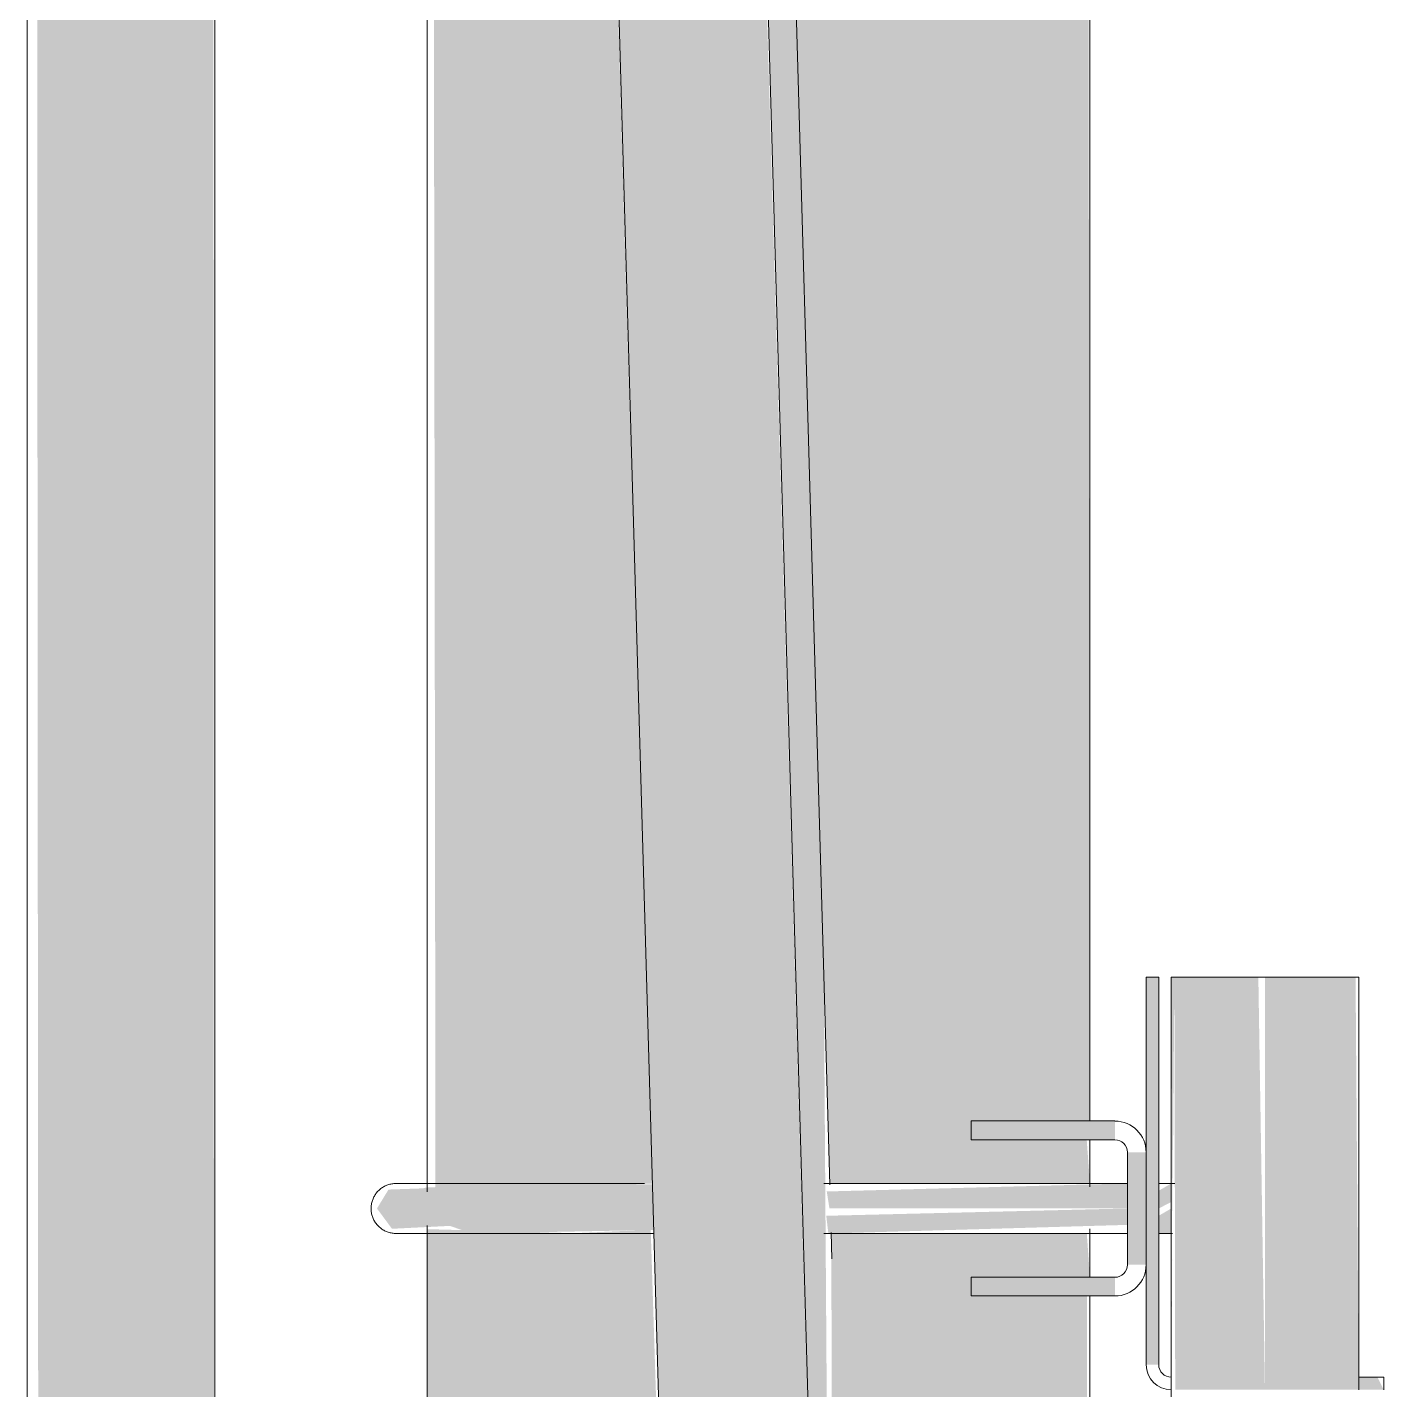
# Model space of a CAD drawing. Header units: inches. Extents: x 21380 to 98133, y -290 to 853.
# Drawn here: x 31590.61 to 31604.17, y 160.19 to 173.81 of the extents above; entities that cross this region are included whole.
import ezdxf

# ---------------------------------------------------------------- set-up
doc = ezdxf.new("R2010")
doc.units = ezdxf.units.IN
doc.header["$MEASUREMENT"] = 0
doc.layers.add('Q-SPCQ', color=91, linetype='Continuous', lineweight=9)

# ---------------------------------------------------------------- blocks, each defined once
blk = doc.blocks.new('Basketball_Backstop-Performance_Sports_Systems-3103-Ceiling_Hung - 27_-0_ to 27_-11 7_8_-652462-Building Section - North_South looking East _ Fitness Center')
at = {"layer": 'Q-SPCQ'}
h = blk.add_hatch(color=256, dxfattribs=at)
h.paths.add_polyline_path([(21241.938, 116), (21242.428, 116), (21242.408, 119.783), (21239.38, 119.813), (21239.226, 119.814), (21239.115, 119.793), (21239.115, 116), (21241.642, 116)], flags=0)
h.paths.add_polyline_path([(21241.938, 120), (21242.428, 120.125), (21242.406, 120.169), (21242.117, 120.065)], flags=0)
h.paths.add_polyline_path([(21242.428, 119.823), (21242.407, 119.938), (21242.284, 119.875), (21242.408, 119.83)], flags=0)
h.paths.add_polyline_path([(21239.354, 120.172), (21240.34, 120.211), (21241.938, 120.213), (21242.428, 120.25), (21242.362, 128.75), (21239.115, 128.75), (21239.115, 128.312), (21239.803, 128.312), (21239.803, 128.125), (21239.115, 128.125), (21239.115, 120.206), (21239.397, 120.189)], flags=0)
h.paths.add_polyline_path([(21239.115, 129.25), (21242.428, 129.25), (21242.428, 135.471), (21239.38, 135.501), (21239.215, 135.5), (21239.115, 135.48), (21239.115, 129.875), (21239.803, 129.875), (21239.803, 129.687), (21239.115, 129.687)], flags=0)
h.paths.add_polyline_path([(21242.428, 135.511), (21242.428, 135.623), (21242.117, 135.623), (21242.326, 135.547)], flags=0)
h.paths.add_polyline_path([(21241.938, 135.687), (21242.428, 135.812), (21242.428, 135.864), (21242.117, 135.752)], flags=0)
h.paths.add_polyline_path([(21239.354, 135.86), (21240.34, 135.899), (21241.938, 135.901), (21242.428, 135.937), (21242.428, 152.543), (21241.642, 152.543), (21241.349, 161.787), (21240.582, 161.753), (21239.115, 161.793), (21239.115, 135.894), (21239.397, 135.876)], flags=0)
h.paths.add_polyline_path([(21239.354, 162.172), (21240.34, 162.211), (21241.365, 162.249), (21239.559, 224.125), (21239.115, 224.125), (21239.197, 162.214), (21239.397, 162.189)], flags=0)
h.paths.add_polyline_path([(21242.428, 187.186), (21242.428, 224.75), (21241.355, 224.75), (21242.382, 188.789)], flags=0)
h.paths.add_polyline_path([(21239.593, 224.312), (21239.559, 224.75), (21239.115, 224.75), (21239.154, 224.312), (21239.559, 224.312)], flags=0)
h.paths.add_polyline_path([(21239.47, 225.25), (21239.566, 225.25), (21239.47, 225.687), (21239.115, 225.687), (21239.154, 225.25), (21239.34, 225.25)], flags=0)
h.paths.add_polyline_path([(21242.428, 225.25), (21242.428, 281.375), (21240.294, 281.375), (21240.294, 280.937), (21239.864, 280.918), (21239.871, 276.701), (21241.341, 225.25), (21241.861, 225.25)], flags=0)
h.paths.add_polyline_path([(21239.47, 225.875), (21239.548, 225.875), (21239.115, 241.022), (21239.153, 225.875), (21239.339, 225.875)], flags=0)
h = blk.add_hatch(color=256, dxfattribs=at)
h.paths.add_polyline_path([(21244.77, 116), (21245.74, 116), (21245.738, 119.125), (21245.053, 119.125), (21245.053, 119.312), (21245.74, 119.312), (21245.738, 119.75), (21242.428, 119.75), (21242.428, 116), (21244.084, 116)], flags=0)
h.paths.add_polyline_path([(21245.297, 120.25), (21245.74, 120.25), (21245.737, 120.687), (21245.053, 120.687), (21245.053, 120.875), (21245.74, 120.875), (21245.732, 128.803), (21245.351, 128.769), (21245.07, 128.751), (21242.428, 128.75), (21242.428, 120.25), (21245.283, 120.25)], flags=0)
h.paths.add_polyline_path([(21242.428, 128.823), (21242.582, 128.956), (21242.428, 128.875)], flags=0)
h.paths.add_polyline_path([(21242.918, 129), (21242.428, 129.125), (21242.428, 129.065), (21242.582, 129.044)], flags=0)
h.paths.add_polyline_path([(21245.502, 129.172), (21245.627, 129.217), (21245.74, 129.25), (21245.727, 134.812), (21245.053, 134.812), (21245.053, 135), (21245.74, 135.065), (21245.727, 135.437), (21242.428, 135.437), (21242.428, 129.177), (21244.084, 129.232), (21245.367, 129.189)], flags=0)
h.paths.add_polyline_path([(21244.77, 135.937), (21245.74, 135.937), (21245.726, 136.375), (21245.053, 136.375), (21245.053, 136.562), (21245.74, 136.562), (21245.71, 161.125), (21245.053, 161.125), (21245.053, 161.312), (21245.74, 161.312), (21245.709, 161.75), (21243.154, 161.75), (21243.161, 159.485), (21243.096, 152.543), (21242.428, 152.543), (21242.428, 135.937), (21244.687, 135.937)], flags=0)
h.paths.add_polyline_path([(21243.14, 162.25), (21245.74, 162.25), (21245.708, 162.687), (21245.053, 162.687), (21245.053, 162.875), (21245.74, 162.875), (21245.666, 224.81), (21245.351, 224.769), (21245.07, 224.751), (21242.428, 224.75), (21242.428, 187.186), (21243.136, 162.381)], flags=0)
h.paths.add_polyline_path([(21242.428, 224.823), (21242.582, 224.956), (21242.428, 224.875)], flags=0)
h.paths.add_polyline_path([(21242.918, 225), (21242.428, 225.125), (21242.428, 225.065), (21242.72, 225.026)], flags=0)
h.paths.add_polyline_path([(21245.502, 225.172), (21245.627, 225.217), (21245.74, 225.25), (21245.74, 281.375), (21242.428, 281.375), (21242.428, 225.177), (21244.084, 225.232), (21245.409, 225.184)], flags=0)
for points in [[(21242.582, 152.543), (21243.136, 152.543), (21239.428, 279.687), (21238.99, 279.687), (21238.99, 280.918), (21237.976, 280.918), (21241.642, 152.543)], [(21243.136, 152.543), (21243.161, 152.633), (21243.079, 164.369), (21239.71, 279.687), (21239.505, 279.687), (21243.077, 154.601)], [(21246.566, 162), (21246.567, 162), (21246.57, 162.437)], [(21238.743, 162), (21241.372, 162), (21241.365, 162.242), (21239.824, 162.23), (21239.115, 162.211), (21239.067, 162.201), (21238.727, 162.189), (21238.612, 162)], [(21239.557, 161.75), (21241.378, 161.785), (21241.372, 162), (21238.612, 162), (21238.762, 161.797), (21239.342, 161.826)], [(21246.563, 161.562), (21246.563, 161.562), (21246.566, 161.927)]]:
    blk.add_hatch(color=256, dxfattribs=at).paths.add_polyline_path(points, flags=0)
h = blk.add_hatch(color=256, dxfattribs=at)
h.paths.add_polyline_path([(21235.147, 128), (21235.178, 128), (21235.241, 130), (21236.053, 130), (21236.046, 130.75), (21235.115, 130.75), (21235.115, 128)], flags=0)
h.paths.add_polyline_path([(21236.053, 137.75), (21236.053, 224), (21235.178, 224), (21235.241, 137.75), (21236.029, 137.75)], flags=0)
h = blk.add_hatch(color=256, dxfattribs=at)
h.paths.add_polyline_path([(21236.291, 130), (21236.99, 130), (21236.956, 130.75), (21236.053, 130.75), (21236.053, 130)], flags=0)
h.paths.add_polyline_path([(21236.053, 137.75), (21236.99, 137.75), (21236.958, 224), (21236.053, 224), (21236.053, 139.949)], flags=0)
h = blk.add_hatch(color=256, dxfattribs=at)
h.paths.add_polyline_path([(21248.428, 160.188), (21248.678, 160.188), (21248.615, 160.313), (21248.428, 160.313)], flags=0)
h.paths.add_polyline_path([(21246.428, 160.438), (21246.428, 164.313), (21246.303, 164.313), (21246.303, 160.438)], flags=0)
h = blk.add_hatch(color=256, dxfattribs=at)
h.paths.add_polyline_path([(21246.553, 160.313), (21246.554, 160.313), (21246.563, 161.562)], flags=0)
h.paths.add_polyline_path([(21246.57, 162.437), (21246.57, 162.437), (21246.585, 164.313)], flags=0)
h = blk.add_hatch(color=256, dxfattribs=at)
h.paths.add_polyline_path([(21247.248, 123.063), (21247.49, 123.063), (21247.424, 147.188), (21246.553, 147.188), (21246.585, 123.063), (21247.227, 123.063)], flags=0)
h.paths.add_polyline_path([(21246.585, 164.313), (21246.553, 164.313), (21246.566, 161.927)], flags=0)
h.paths.add_polyline_path([(21247.27, 160.188), (21247.49, 160.188), (21247.424, 164.313), (21246.585, 164.313), (21246.593, 160.188), (21247.248, 160.188)], flags=0)
h = blk.add_hatch(color=256, dxfattribs=at)
h.paths.add_polyline_path([(21247.71, 123.063), (21248.428, 123.063), (21248.396, 147.188), (21247.49, 147.188), (21247.49, 123.063)], flags=0)
h.paths.add_polyline_path([(21247.49, 160.188), (21248.428, 160.188), (21248.396, 164.313), (21247.49, 164.313), (21247.49, 161.927)], flags=0)
h = blk.add_hatch(color=256, dxfattribs=at)
h.paths.add_polyline_path([(21245.99, 161.125), (21245.99, 161.312), (21245.053, 161.312), (21245.053, 161.125)], flags=0)
h.paths.add_polyline_path([(21246.115, 161.437), (21246.303, 161.437), (21246.303, 162.562), (21246.115, 162.562), (21246.115, 161.927)], flags=0)
h.paths.add_polyline_path([(21245.99, 162.687), (21245.99, 162.875), (21245.053, 162.875), (21245.053, 162.687)], flags=0)
h = blk.add_hatch(color=256, dxfattribs=at)
h.paths.add_polyline_path([(21246.428, 162), (21246.553, 162.065), (21246.553, 162.25), (21246.428, 162.177), (21246.428, 162.012)], flags=0)
h.paths.add_polyline_path([(21246.115, 162), (21246.115, 162.25), (21243.109, 162.17), (21243.136, 162)], flags=0)
h = blk.add_hatch(color=256, dxfattribs=at)
h.paths.add_polyline_path([(21243.136, 161.75), (21246.115, 161.836), (21246.115, 162), (21243.104, 161.927), (21243.125, 161.75)], flags=0)
h.paths.add_polyline_path([(21246.553, 161.75), (21246.553, 162), (21246.428, 161.927), (21246.428, 161.75)], flags=0)
for p, q in [((21237.976, 280.918), (21241.642, 152.543)), ((21243.136, 152.543), (21239.505, 279.687)), ((21243.14, 162.238), (21239.786, 279.687)), ((21235.115, 226), (21235.115, 128)), ((21245.74, 162.875), (21245.74, 224.83)), ((21239.115, 224.125), (21239.115, 162.168)), ((21236.99, 130), (21236.99, 224)), ((21246.428, 164.313), (21246.303, 164.313)), ((21246.303, 164.313), (21246.303, 160.438)), ((21246.428, 160.438), (21246.428, 164.313)), ((21246.553, 164.313), (21246.553, 118.813)), ((21246.553, 164.313), (21247.49, 164.313)), ((21247.49, 164.313), (21248.428, 164.313)), ((21248.428, 160.188), (21248.428, 164.313)), ((21244.553, 162.875), (21244.553, 162.687)), ((21244.668, 162.875), (21244.553, 162.875)), ((21244.553, 162.875), (21245.053, 162.875)), ((21244.553, 162.875), (21244.553, 162.687)), ((21245.06, 162.875), (21244.939, 162.875)), ((21245.99, 162.875), (21245.053, 162.875)), ((21245.053, 162.687), (21244.553, 162.687)), ((21244.553, 162.687), (21244.668, 162.687)), ((21244.939, 162.687), (21245.06, 162.687)), ((21245.053, 162.687), (21245.99, 162.687)), ((21245.74, 162.217), (21245.74, 162.687)), ((21246.115, 162.562), (21246.115, 161.437)), ((21246.115, 162.25), (21243.08, 162.25)), ((21246.589, 162.25), (21246.428, 162.25)), ((21239.115, 161.83), (21239.115, 135.856)), ((21243.08, 161.75), (21246.115, 161.75)), ((21243.161, 161.497), (21243.154, 161.759)), ((21245.74, 161.312), (21245.74, 161.796)), ((21246.428, 161.75), (21246.565, 161.75)), ((21244.553, 161.312), (21244.553, 161.125)), ((21244.668, 161.312), (21244.553, 161.312)), ((21244.553, 161.312), (21245.053, 161.312)), ((21244.553, 161.312), (21244.553, 161.125)), ((21245.06, 161.312), (21244.939, 161.312)), ((21245.053, 161.312), (21245.99, 161.312)), ((21245.053, 161.125), (21244.553, 161.125)), ((21244.553, 161.125), (21244.668, 161.125)), ((21244.939, 161.125), (21245.06, 161.125)), ((21245.99, 161.125), (21245.053, 161.125)), ((21245.74, 136.562), (21245.74, 161.125)), ((21246.553, 160.313), (21246.553, 160.188)), ((21246.553, 160.188), (21246.553, 160.313)), ((21248.678, 160.313), (21248.428, 160.313)), ((21248.428, 160.313), (21248.428, 160.188)), ((21248.678, 160.188), (21248.678, 160.313))]:
    blk.add_line(p, q, dxfattribs=at)
at = {"layer": 'Q-SPCQ', "flags": 128}
for points in [[(21238.553, 162), (21238.553, 162.01), (21238.554, 162.02), (21238.555, 162.03), (21238.556, 162.04), (21238.558, 162.05), (21238.56, 162.059), (21238.563, 162.069), (21238.566, 162.079), (21238.569, 162.088), (21238.573, 162.097), (21238.577, 162.106), (21238.581, 162.115), (21238.586, 162.124), (21238.591, 162.133), (21238.596, 162.141), (21238.602, 162.149), (21238.608, 162.157), (21238.615, 162.165), (21238.622, 162.172), (21238.629, 162.179), (21238.636, 162.186), (21238.644, 162.193), (21238.651, 162.199), (21238.659, 162.205), (21238.668, 162.21), (21238.676, 162.216), (21238.685, 162.22), (21238.694, 162.225), (21238.703, 162.229), (21238.712, 162.233), (21238.722, 162.236), (21238.731, 162.24), (21238.741, 162.242), (21238.751, 162.244), (21238.76, 162.246), (21238.77, 162.248), (21238.78, 162.249), (21238.79, 162.25), (21238.8, 162.25), (21238.803, 162.25)], [(21241.288, 162.25), (21241.151, 162.25), (21241.016, 162.25), (21240.884, 162.25), (21240.754, 162.25), (21240.627, 162.25), (21240.502, 162.25), (21240.381, 162.25), (21240.263, 162.25), (21240.148, 162.25), (21240.038, 162.25), (21239.93, 162.25), (21239.827, 162.25), (21239.728, 162.25), (21239.634, 162.25), (21239.544, 162.25), (21239.458, 162.25), (21239.377, 162.25), (21239.302, 162.25), (21239.231, 162.25), (21239.165, 162.25), (21239.104, 162.25), (21239.049, 162.25), (21238.999, 162.25), (21238.955, 162.25), (21238.916, 162.25), (21238.883, 162.25), (21238.856, 162.25), (21238.834, 162.25), (21238.818, 162.25), (21238.807, 162.25), (21238.803, 162.25), (21238.803, 162.25)], [(21238.803, 162.25), (21238.806, 162.25), (21238.814, 162.25), (21238.829, 162.25), (21238.849, 162.25), (21238.875, 162.25), (21238.907, 162.25), (21238.944, 162.25), (21238.987, 162.25), (21239.035, 162.25), (21239.089, 162.25)], [(21238.803, 161.75), (21238.793, 161.75), (21238.783, 161.751), (21238.773, 161.752), (21238.763, 161.753), (21238.753, 161.755), (21238.743, 161.757), (21238.734, 161.76), (21238.724, 161.763), (21238.715, 161.766), (21238.705, 161.77), (21238.696, 161.774), (21238.687, 161.778), (21238.679, 161.783), (21238.67, 161.788), (21238.662, 161.794), (21238.654, 161.799), (21238.646, 161.806), (21238.638, 161.812), (21238.631, 161.819), (21238.623, 161.826), (21238.617, 161.833), (21238.61, 161.841), (21238.604, 161.849), (21238.598, 161.857), (21238.592, 161.865), (21238.587, 161.873), (21238.582, 161.882), (21238.578, 161.891), (21238.574, 161.9), (21238.57, 161.909), (21238.566, 161.919), (21238.563, 161.928), (21238.561, 161.938), (21238.558, 161.948), (21238.556, 161.958), (21238.555, 161.967), (21238.554, 161.977), (21238.553, 161.987), (21238.553, 161.997), (21238.553, 162)], [(21239.104, 161.75), (21239.049, 161.75), (21238.999, 161.75), (21238.955, 161.75), (21238.916, 161.75), (21238.883, 161.75), (21238.856, 161.75), (21238.834, 161.75), (21238.818, 161.75), (21238.807, 161.75), (21238.803, 161.75), (21238.803, 161.75)], [(21238.803, 161.75), (21238.806, 161.75), (21238.814, 161.75), (21238.829, 161.75), (21238.849, 161.75), (21238.875, 161.75), (21238.907, 161.75), (21238.944, 161.75), (21238.987, 161.75), (21239.035, 161.75), (21239.089, 161.75), (21239.148, 161.75), (21239.212, 161.75), (21239.282, 161.75), (21239.357, 161.75), (21239.436, 161.75), (21239.52, 161.75), (21239.609, 161.75), (21239.703, 161.75), (21239.8, 161.75), (21239.902, 161.75), (21240.008, 161.75), (21240.118, 161.75), (21240.232, 161.75), (21240.349, 161.75), (21240.469, 161.75), (21240.593, 161.75), (21240.719, 161.75), (21240.848, 161.75), (21240.98, 161.75), (21241.114, 161.75), (21241.25, 161.75), (21241.379, 161.75)]]:
    blk.add_lwpolyline(points, dxfattribs=at)
at = {"layer": 'Q-SPCQ'}
for centre, radius, start, end in [((21245.99, 162.562), 0.312, 0, 90), ((21245.99, 162.562), 0.125, 0, 90), ((21245.99, 161.437), 0.312, 270, 0), ((21245.99, 161.437), 0.125, 270, 0), ((21246.553, 160.438), 0.25, 180, 270), ((21246.553, 160.438), 0.125, 180, 270)]:
    blk.add_arc(centre, radius, start, end, dxfattribs=at)

msp = doc.modelspace()

# ---------------------------------------------------------------- block references
at = {"layer": 'Q-SPCQ'}
msp.add_blockref('Basketball_Backstop-Performance_Sports_Systems-3103-Ceiling_Hung - 27_-0_ to 27_-11 7_8_-652462-Building Section - North_South looking East _ Fitness Center', (10355.492, 0), dxfattribs=at)

doc.saveas('drawing.dxf')
